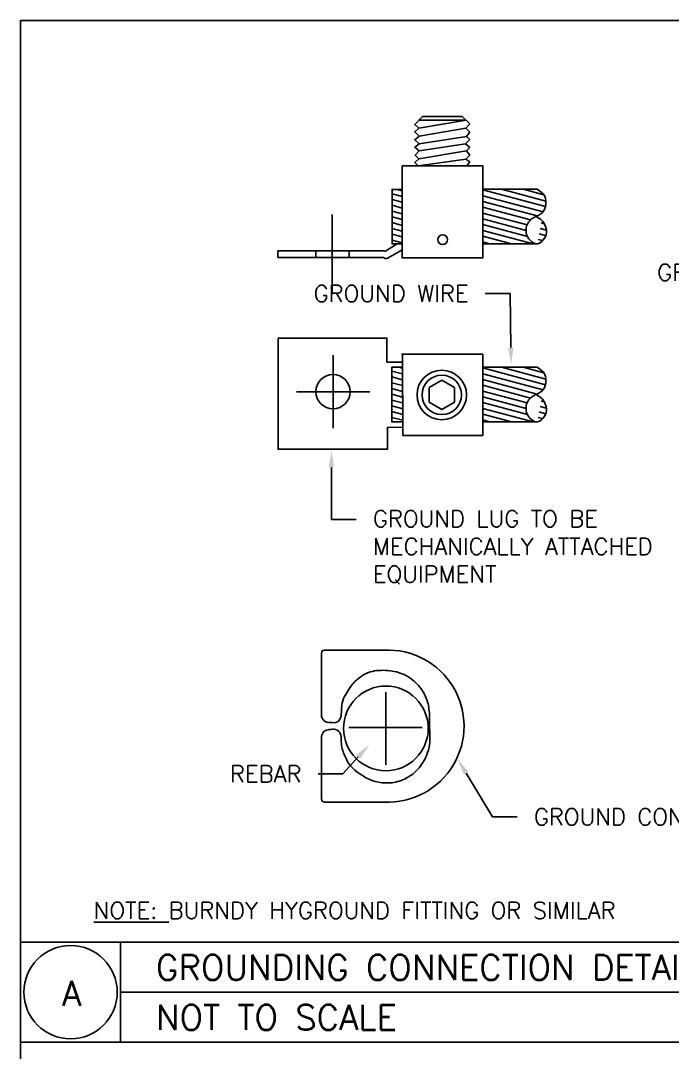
# Model space of a CAD drawing. Header units: inches. Extents: x -6 to 441, y 0 to 338.
# Drawn here: x 231.58 to 236.47, y 84.82 to 92.56 of the extents above; entities that cross this region are included whole.
import ezdxf
from ezdxf import colors
from ezdxf.entities.mleader import LeaderData, LeaderLine
from ezdxf.math import Vec2, Vec3

# ---------------------------------------------------------------- set-up
doc = ezdxf.new("R2010")
doc.units = ezdxf.units.IN
doc.header["$MEASUREMENT"] = 0
doc.styles.add('Roman', font='romans.shx', dxfattribs={"height": 0.125})
doc.styles.add('Roman-A', font='romans.shx', dxfattribs={"height": 0.125})

# ---------------------------------------------------------------- blocks, each defined once
blk = doc.blocks.new('*U28')
blk.add_lwpolyline([(0, 0.75), (0.75, 0.75), (0.75, 0), (0, 0)], close=True)
blk.add_circle((0.375, 0.3750000000000018), 0.3502118647216923)
at = {"insert": (0.3826355412965304, 0.3663180883104047), "char_height": 0.1875, "width": 0.4608694923491256, "attachment_point": 5, "style": 'Roman-A'}
blk.add_mtext('A', dxfattribs=at)
blk = doc.blocks.new('*U49')
h = blk.add_hatch()
h.set_pattern_fill('ANSI31', color=256, scale=0.3351941321994509, angle=300.0000000000001, style=0)
h.set_pattern_definition([(345, (-18.24202897246437, -12.08963816380778), (0.01084432815247874, 0.04047158363900023), [])])
h.paths.add_polyline_path([(2.863282542589786, 6.400127050267486), (2.787630292805147, 6.400127050267486), (2.787630292805147, 5.991226877893894), (2.863282542589786, 5.991226877893894)])
h = blk.add_hatch()
h.set_pattern_fill('ANSI31', color=256, scale=0.3351941321994509, angle=300.0000000000001, style=0)
h.set_pattern_definition([(345, (3.631991443801667, 6.205113076623448), (0.01084432815247874, 0.04047158363900023), [])])
edge = h.paths.add_edge_path()
edge.add_line((3.469686496173154, 6.402008891482296), (3.469686496173154, 5.9917206904409))
edge.add_line((3.469686496173154, 5.991720690443003), (3.868927859875527, 5.991720690443003))
edge.add_spline(control_points=[(3.868927859867199, 5.991720690451345), (3.851322106714235, 5.993533321386835), (3.817738745187683, 6.016702487787015), (3.794048222081301, 6.061891887300192), (3.789130212577049, 6.125887172418402), (3.823588165465424, 6.176468225127039), (3.858412844631744, 6.193147404250283), (3.86657894562893, 6.196791292336641)], knot_values=[0.3067946132754933, 0.3067946132754933, 0.3067946132754933, 0.3067946132754933, 0.3706403626463954, 0.4259734911254079, 0.4854830349664441, 0.5856268757502163, 0.6160378916768354, 0.6160378916768354, 0.6160378916768354, 0.6160378916768354], degree=3, periodic=0)
edge.add_spline(control_points=[(3.877522134264723, 5.991720690451345), (3.893946381656235, 5.993511189960955), (3.927440784237945, 6.021087248086616), (3.952105674041718, 6.075037382038943), (3.939832187943011, 6.129612932010644), (3.911179222452631, 6.172652057974872), (3.883259612497397, 6.187949137567884), (3.86657894562893, 6.196791292336641)], knot_values=[0.6264933002842061, 0.6264933003410756, 0.6264933003410756, 0.6264933003410756, 0.6869939058725184, 0.7591901339467895, 0.8266920172552854, 0.8714104910132472, 0.9360360563665193, 0.9360360563665193, 0.9360360563665193, 0.9360360563665193], degree=3, periodic=0)
edge.add_spline(control_points=[(3.86657894562893, 6.196791292336641), (3.88305066182437, 6.204141322764599), (3.920527234203462, 6.218439155970387), (3.945266873905155, 6.280989474019918), (3.942643460287172, 6.356984462814708), (3.90030414281614, 6.386257570328866), (3.877522134198045, 6.402008891482296)], knot_values=[0, 0, 0, 0, 0.06134159092381741, 0.1377225601128292, 0.2158200487734219, 0.3067946132754933, 0.3067946132754933, 0.3067946132754933, 0.3067946132754933], degree=3, periodic=0)
edge.add_line((3.877522134198045, 6.402008891482296), (3.469686496139843, 6.402008891482296))
h = blk.add_hatch()
h.set_pattern_fill('ANSI31', color=256, scale=0.3351941321994509, angle=300.0000000000001, style=0)
h.set_pattern_definition([(345, (2.817309038160317, 4.923496627541923), (0.01084432815247874, 0.04047158363900023), [])])
h.paths.add_polyline_path([(2.865085317627802, 5.065658623507744), (2.785294411158588, 5.065658623507744), (2.785294411158588, 4.654569988566223), (2.867764296925941, 4.655108132146722)])
h = blk.add_hatch()
h.set_pattern_fill('ANSI31', color=256, scale=0.3351941321994509, angle=300.0000000000001, style=0)
h.set_pattern_definition([(345, (3.631991443801667, 4.868762808640568), (0.01084432815247874, 0.04047158363900023), [])])
edge = h.paths.add_edge_path()
edge.add_line((3.469686496173154, 5.065658623507744), (3.469686496173154, 4.655370422466348))
edge.add_line((3.469686496173154, 4.655370422468437), (3.868927859875527, 4.655370422468437))
edge.add_spline(control_points=[(3.868927859867199, 4.655370422476778), (3.851322106714235, 4.657183053403926), (3.817738745187683, 4.680352219812477), (3.794048222081301, 4.725541619325625), (3.789130212577049, 4.789536904443864), (3.823588165465424, 4.840117957144145), (3.858412844631744, 4.856797136275716), (3.86657894562893, 4.860441024353733)], knot_values=[0.3067946132754944, 0.3067946132754944, 0.3067946132754944, 0.3067946132754944, 0.3706403626463861, 0.4259734911253985, 0.485483034966449, 0.5856268757502211, 0.6160378916768368, 0.6160378916768368, 0.6160378916768368, 0.6160378916768368], degree=3, periodic=0)
edge.add_spline(control_points=[(3.877522134264723, 4.655370422476778), (3.893946381656235, 4.657160921978061), (3.927440784237945, 4.684736980112064), (3.952105674041718, 4.738687114064405), (3.939832187943011, 4.793262664036078), (3.911179222452631, 4.836301789991964), (3.883259612497397, 4.85159886958499), (3.86657894562893, 4.860441024353733)], knot_values=[0.6264933002842179, 0.6264933003410889, 0.6264933003410889, 0.6264933003410889, 0.6869939058725302, 0.7591901339468012, 0.8266920172552972, 0.871410491013259, 0.9360360563665365, 0.9360360563665365, 0.9360360563665365, 0.9360360563665365], degree=3, periodic=0)
edge.add_spline(control_points=[(3.86657894562893, 4.860441024353733), (3.88305066182437, 4.867791054790032), (3.920527234203462, 4.882088887987493), (3.945266873905155, 4.944639206037024), (3.942643460287172, 5.020634194831814), (3.90030414281614, 5.049907302354313), (3.877522134198045, 5.065658623507744)], knot_values=[0, 0, 0, 0, 0.06134159092381408, 0.1377225601128259, 0.2158200487734327, 0.3067946132754944, 0.3067946132754944, 0.3067946132754944, 0.3067946132754944], degree=3, periodic=0)
edge.add_line((3.877522134198045, 5.065658623507744), (3.469686496139843, 5.065658623507744))
for p, q in [((3.342592671637192, 6.919474019802081), (2.987020968435786, 6.919474019802081)), ((3.342139864017042, 6.859703763856089), (3.370711028482503, 6.893011176078659)), ((3.370711028482503, 6.893011176078659), (3.352958646599461, 6.910810364038255)), ((3.370711028482503, 6.829389937498689), (3.342139864017042, 6.859703763856089)), ((3.347000207938322, 6.797891656020539), (3.370711028482503, 6.829389937498689)), ((3.339157809890992, 6.741779052952083), (3.370711028482503, 6.773977471806589)), ((3.370711028482503, 6.714894321128867), (3.339157809890992, 6.741779052952083)), ((3.370711028482503, 6.773977471806589), (3.347000207938322, 6.797891656020539)), ((3.370711028482503, 6.65709589504101), (3.345888643296519, 6.688361304623413)), ((3.341719138297947, 6.627748868358296), (3.370711028482503, 6.65709589504101)), ((2.863282542589786, 6.400127050267486), (2.863282542589786, 5.991226877893894)), ((3.469686496173154, 6.402008891482296), (3.469686496173154, 5.991720690443003)), ((2.33829826880509, 6.212641718785804), (2.33829826880509, 5.613938039345214)), ((2.745975004364141, 5.941652807080715), (2.825456417697467, 5.991226877893894)), ((3.469686496173154, 5.991720690443003), (3.877522134198045, 5.991720690443003)), ((1.930646509889925, 5.940049637861208), (1.930646509889925, 5.887871666589305)), ((1.930646509889925, 5.887871666589305), (1.930646509889925, 5.940049637861208)), ((1.930646509889925, 5.940049637861208), (2.72495479659716, 5.940049637861208)), ((1.930646509889925, 5.887871666589305), (2.725112837916754, 5.887871666589305)), ((2.216324421857507, 5.940049637861208), (2.216324421857507, 5.887871666589305)), ((2.465054838143431, 5.940049637861208), (2.465054838143431, 5.887871666589305)), ((2.762337228879232, 5.888331603104817), (2.86357766782362, 5.946650909825408)), ((2.344636714540798, 5.156491100647344), (2.344636714540798, 4.607399699732696)), ((2.857115774768431, 5.16275164084432), (3.468536570032995, 5.16275164084432)), ((2.864840993220355, 5.16275164084432), (2.99071017727141, 5.16275164084432)), ((2.864840993220355, 5.103101061684484), (2.864840993220355, 5.16275164084432)), ((3.468536570032995, 5.16275164084432), (3.468536570032995, 4.553704498829518)), ((2.868425989515856, 4.553704498829518), (2.864840993220355, 5.103101061684484)), ((3.469686496173154, 5.065658623507744), (3.469686496173154, 4.655370422468437)), ((2.069770562811243, 4.88194540019002), (2.619502866203618, 4.88194540019002)), ((3.469686496173154, 4.655370422468437), (3.877522134198045, 4.655370422468437)), ((3.468536570032995, 4.553704498829518), (2.868425989515856, 4.553704498829518)), ((2.257820664286101, 2.920500439948654), (2.257820664286101, 2.444048369577558)), ((2.279307467652188, 2.941987243298101), (2.729253490679753, 2.941987243298101)), ((2.741187975675018, 2.627785734882593), (2.741187975675018, 2.082141469891766)), ((2.462473210197516, 2.360531405541821), (3.014328520444565, 2.360531405541821)), ((2.257820664286101, 2.299285598602054), (2.257820664286101, 1.823889405199722)), ((2.730682321653205, 1.802402601850261), (2.279307467652188, 1.802402601850261))]:
    blk.add_line(p, q)
for points in [[(2.988347883614949, 6.860134544775335), (2.958355926652928, 6.88834988992069), (3.015686010318689, 6.946125958415038), (3.31447431479188, 6.945936863525475), (3.370711028482503, 6.893011176078659)], [(2.991551258470054, 6.798582576271855), (2.958355926652928, 6.831472813519568), (2.988347883614949, 6.860134544775335), (3.342592671637192, 6.919474019802081)], [(2.991551258470054, 6.741574494041657), (2.958355926652928, 6.772256458421595), (2.991551258470054, 6.798582576271855), (3.342139864017042, 6.859703763856089)], [(2.991551258470054, 6.689741023627832), (2.958620764184957, 6.716000757264382), (2.991551258470054, 6.741574494041657), (3.347000207938322, 6.797891656020539)], [(2.987381753438171, 6.629128587371042), (2.960689902071181, 6.655820438721349), (2.991551258470054, 6.689741023627832), (3.339157809890992, 6.741779052952083)], [(2.984481255167168, 6.576133516848657), (2.959433969058182, 6.601180802991053), (2.987381753438171, 6.629128587371042), (3.345888643296519, 6.688361304623413)], [(3.345888643296519, 6.688361304623413), (3.370711028482503, 6.714894321128867)], [(2.984481255167168, 6.576133516848657), (3.341719138297947, 6.627748868358296), (3.370711028482503, 6.605899502074593), (3.348368211934826, 6.576133516848657)], [(2.863282542589786, 6.576133516848657), (2.863282542589786, 5.886185362251837), (3.469686496173154, 5.886185362251837), (3.469686496173154, 6.576133516848657), (2.863282542589786, 6.576133516848657)], [(2.863282542589786, 6.400127050267486), (2.787630292805147, 6.400127050267486), (2.787630292805147, 5.991226877893894), (2.863282542589786, 5.991226877893894)], [(3.469686496173154, 6.402008891482296), (3.877522134198045, 6.402008891482296)], [(2.868029970490227, 4.614393958542109), (2.752550153129278, 4.613640414121193), (2.752550153129278, 4.450088219950885), (1.931516239277244, 4.450088219950885), (1.933749487463103, 5.284694851787819), (2.749050708681011, 5.284694851787819), (2.749050708681011, 5.103101061684484), (2.864840993220355, 5.103101061684484)], [(2.865085317627802, 5.065658623507744), (2.785294411158588, 5.065658623507744), (2.785294411158588, 4.654569988566223), (2.867764296925941, 4.655108132146722)], [(2.867764296925941, 4.655108132146722), (2.865085317627802, 5.065658623507744)], [(3.469686496173154, 5.065658623507744), (3.877522134198045, 5.065658623507744)]]:
    blk.add_lwpolyline(points)
blk.add_lwpolyline([(3.160522300915261, 4.96776221342941), (3.065091878669818, 4.912665433455402), (3.065091878669818, 4.802471873499044), (3.160522300915261, 4.747375093533378), (3.255952723160647, 4.802471873499044), (3.255952723160647, 4.912665433455402)], close=True)
for centre, radius in [((3.16747324631001, 6.022917403882431), 0.03729790762526074), ((3.160522300915261, 4.857568653481394), 0.1857151528505654), ((2.344636714540798, 4.88194540019002), 0.1286117241662316), ((3.160522300915261, 4.857568653481394), 0.1481238649658407), ((2.741187975675018, 2.354963602391351), 0.3177348843062169)]:
    blk.add_circle(centre, radius)
for centre, radius, start, end in [((2.757093205471392, 2.372228932740825), 0.5704380616357396, 267.3462967592, 92.79738004630592), ((2.279307467652188, 2.920500439948654), 0.02148680334611865, 90, 180), ((2.279307467652188, 1.823889405199722), 0.02148680334611865, 180, 270)]:
    blk.add_arc(centre, radius, start, end)
for points in [[(3.877522134198045, 6.402008891482296), (3.934132778479068, 6.34807442030322), (3.940337298159307, 6.28123917952432), (3.912132025807182, 6.221959903875018), (3.842794250007387, 6.184396829302685), (3.794588645765032, 6.113091785243654), (3.797526691981261, 6.062029446028859), (3.820443395016127, 6.020357875461301), (3.877522134198045, 5.991720690443003), (3.92092448938422, 6.020357875461301), (3.945604048891482, 6.077289431187481), (3.934439530655027, 6.134221042444594), (3.912698017430671, 6.165914900505541), (3.86392642156477, 6.198195702425849)], [(2.72495479659716, 5.940049637861208), (2.74040724312033, 5.936439119509799), (2.745975004364141, 5.941652807080715)], [(2.725112837916754, 5.887871666589305), (2.745195994335404, 5.880306038461327), (2.762337228879232, 5.888331603104817)], [(3.877522134198045, 5.065658623507744), (3.934132778479068, 5.011724152328654), (3.940337298159307, 4.944888911549754), (3.912132025807182, 4.885609635900465), (3.842794250007387, 4.848046561319791), (3.794588645765032, 4.77674151726076), (3.797526691981261, 4.725679178054293), (3.820443395016127, 4.684007607486734), (3.877522134198045, 4.655370422468437), (3.92092448938422, 4.684007607486734), (3.945604048891482, 4.740939163212914), (3.934439530655027, 4.797870774470027), (3.912698017430671, 4.829564632530989), (3.86392642156477, 4.861845434451283)], [(2.257820664286101, 2.299285598602054), (2.280804832761817, 2.334848876723882), (2.316452255914044, 2.345530655311563), (2.363685066568507, 2.346420817412024), (2.401114868132424, 2.312595213004002), (2.406462003167235, 2.272538640502262), (2.41093567666951, 2.212564795177471), (2.426085820728247, 2.165386981419672), (2.467971496414521, 2.083493512223598), (2.508966054601615, 2.041656615529277), (2.569583712750045, 1.997695247489617), (2.663158216626414, 1.955858350795296), (2.75940621628024, 1.945176627755217), (2.86813086431539, 1.968320398044625), (2.964378863935906, 2.031520851905967), (3.026761818682417, 2.112524159001609), (3.054388611155787, 2.173054126561581), (3.07053834019024, 2.252926560686831), (3.069167928786271, 2.366639896656537), (3.064550701799988, 2.501413905688239), (3.036728323730472, 2.59846447620113), (3.012666431426908, 2.642081641557098), (2.976029276519853, 2.686151523957761), (2.933252339921125, 2.725317934350727), (2.877107781121879, 2.759143538758735), (2.820071817863663, 2.77872677173319), (2.755015367339638, 2.789408494781597), (2.688158507361834, 2.789712162456354), (2.624011061866042, 2.77872677173319), (2.545586702081664, 2.736889875038855), (2.482312486356022, 2.676359907470541), (2.439535693370601, 2.608708754185429), (2.412800018263113, 2.546398462424534), (2.406566359254043, 2.46142088616503), (2.400328106819984, 2.432936198812143), (2.378048449381538, 2.403561349367152), (2.32457724277981, 2.399110594404135), (2.284473945471746, 2.406231780129261), (2.257820664286101, 2.444048369577558)]]:
    blk.add_spline(points, degree=3)
at = {"style": 'Roman-A'}
for s, insert, char_height, width, attachment_point in [('{\\LNOTE:} BURNDY HYGROUND FITTING OR SIMILAR', (0.5486798208100367, 0.9263918474787403), 0.125, 4.430009326586177, 7), ('GROUNDING CONNECTION DETAILS', (1.015478673816915, 0.6541269211014651), 0.1875, 8.11395102013114, 1), ('NOT TO SCALE', (1.015478673816915, 0.2791269211014651), 0.1875, 8.11395102013114, 1)]:
    blk.add_mtext(s, dxfattribs=dict(at, insert=insert, char_height=char_height, width=width, attachment_point=attachment_point))
ml = blk.add_multileader_mtext('Standard')
ml.set_content('{\\Fromans|c0;\\C256;GROUND WIRE}', color=256, style='Roman')
ml.set_leader_properties()
ml.build(insert=Vec2(0, 0))
ml.multileader.update_dxf_attribs({"dogleg_length": 0.1862919322496037, "arrow_head_size": 0.125})
ctx = ml.context
ctx.base_point, ctx.char_height, ctx.arrow_head_size, ctx.landing_gap_size, ctx.plane_origin = Vec3(4.523040647214576, 5.776927642577633), 0.125, 0.125, 0.125, Vec3(6.419789264313863, 5.411710398427687)
ctx.text_align_type = 2
notes = []
notes.append((ctx, [(0, (1, 1, 0), (6.250999246130846, 5.776927642577633), (-1, 0), 0.1862919322496037, [(0, [(6.419789264313863, 5.411710398427687)], 0, [])])]))
ctx.mtext.insert, ctx.mtext.alignment, ctx.mtext.flow_direction = Vec3(5.939707313881229, 5.839427642577633), 3, 5
ml = blk.add_multileader_mtext('Standard')
ml.set_content('{\\Fromans|c0;\\C256;GROUND WIRE}', color=256, style='Roman')
ml.set_leader_properties()
ml.build(insert=Vec2(0, 0))
ml.multileader.update_dxf_attribs({"dogleg_length": 0.1862919322496037, "arrow_head_size": 0.125})
ctx = ml.context
ctx.base_point, ctx.char_height, ctx.arrow_head_size, ctx.landing_gap_size, ctx.plane_origin = Vec3(1.94564571626933, 5.617884190225311), 0.125, 0.125, 0.125, Vec3(3.681001139274827, 5.087342520393193)
ctx.text_align_type = 2
notes.append((ctx, [(0, (1, 1, 0), (3.673604315185599, 5.617884190225311), (-1, 0), 0.1862919322496037, [(0, [(3.681001139274827, 5.087342520393193)], 0, [])])]))
ctx.mtext.insert, ctx.mtext.alignment, ctx.mtext.flow_direction = Vec3(3.362312382936011, 5.680384190225311), 3, 5
ml = blk.add_multileader_mtext('Standard')
ml.set_content('GROUND LUG TO BE MECHANICALLY ATTACHED EQUIPMENT', color=256, style='Roman')
ml.set_leader_properties()
ml.build(insert=Vec2(0, 0))
ml.multileader.update_dxf_attribs({"dogleg_length": 0.1862919322496037, "arrow_head_size": 0.125})
ctx = ml.context
ctx.base_point, ctx.char_height, ctx.arrow_head_size, ctx.landing_gap_size, ctx.plane_origin = Vec3(2.518967819557347, 3.922740602483259), 0.125, 0.125, 0.125, Vec3(2.332675887307744, 4.438544390452336)
notes.append((ctx, [(0, (1, 1, 0), (2.332675887307744, 3.922740602483259), (1, 0), 0.1862919322496037, [(0, [(2.332675887307744, 4.438544390452336)], 0, [])])]))
ctx.mtext.insert, ctx.mtext.width, ctx.mtext.flow_direction = Vec3(2.643967819557332, 3.991192983435639), 2.428146687097296, 5
ml = blk.add_multileader_mtext('Standard')
ml.set_content('{\\Fromans|c0;\\C256;REBAR}', color=256, style='Roman')
ml.set_leader_properties()
ml.build(insert=Vec2(0, 0))
ml.multileader.update_dxf_attribs({"dogleg_length": 0.1862919322496037, "arrow_head_size": 0.125})
ctx = ml.context
ctx.base_point, ctx.char_height, ctx.arrow_head_size, ctx.landing_gap_size, ctx.plane_origin = Vec3(1.429161006208348, 2.013046630793227), 0.125, 0.125, 0.125, Vec3(2.525743975701573, 2.143395161314388)
ctx.text_align_type = 2
notes.append((ctx, [(0, (1, 1, 0), (2.41902436702938, 2.013046630793227), (-1, 0), 0.1862919322496037, [(0, [(2.616981180783796, 2.234632366399737)], 0, [])])]))
ctx.mtext.insert, ctx.mtext.alignment, ctx.mtext.flow_direction = Vec3(2.107732434779791, 2.075546630793227), 3, 5
ml = blk.add_multileader_mtext('Standard')
ml.set_content('{\\Fromans|c0;\\C256;GROUND CONNECTOR}', color=256, style='Roman')
ml.set_leader_properties()
ml.build(insert=Vec2(0, 0))
ml.multileader.update_dxf_attribs({"dogleg_length": 0.1862919322496037, "arrow_head_size": 0.125})
ctx = ml.context
ctx.base_point, ctx.char_height, ctx.arrow_head_size, ctx.landing_gap_size, ctx.plane_origin = Vec3(3.726742811424217, 1.6909640488077), 0.125, 0.125, 0.125, Vec3(3.278327433271102, 2.12686270105479)
notes.append((ctx, [(0, (1, 1, 0), (3.540450879174614, 1.6909640488077), (1, 0), 0.1862919322496037, [(0, [(3.278327433271102, 2.12686270105479)], 0, [])])]))
ctx.mtext.insert, ctx.mtext.flow_direction = Vec3(3.851742811424202, 1.7534640488077), 5
for ctx, leaders in notes:
    for number, flags, end, landing, length, lines in leaders:
        leader = LeaderData()
        leader.index, (leader.has_last_leader_line, leader.has_dogleg_vector, leader.attachment_direction) = number, flags
        leader.last_leader_point, leader.dogleg_vector, leader.dogleg_length = Vec3(end), Vec3(landing), length
        for number, points, colour, breaks in lines:
            line = LeaderLine()
            line.index, line.vertices, line.color, line.breaks = number, Vec3.list(points), colors.encode_raw_color(colour), breaks
            leader.lines.append(line)
        ctx.leaders.append(leader)

msp = doc.modelspace()

# ---------------------------------------------------------------- linework, layer by layer
for p, q in [((231.5765480501681, 85.64421319505274), (241.8807968159538, 85.64421319505274)), ((241.8807968159538, 85.26921319505274), (232.3265480501681, 85.26921319505274)), ((231.5765480501681, 84.89421319505274), (262.4892943475253, 84.89421319505274))]:
    msp.add_line(p, q)
for points in [[(231.5765480501681, 92.5608798617194), (262.4892943475253, 92.5608798617194), (262.4892943475253, 69.5608798617194), (231.5765480501681, 69.5608798617194)], [(231.5765480501681, 69.5608798617194), (266.5765480501681, 69.5608798617194), (266.5765480501681, 92.5608798617194), (231.5765480501681, 92.5608798617194)]]:
    msp.add_lwpolyline(points, close=True)

# ---------------------------------------------------------------- block references
for name in ['*U49', '*U28']:
    msp.add_blockref(name, (231.5765480501681, 84.89421319505274))

doc.saveas('drawing.dxf')
